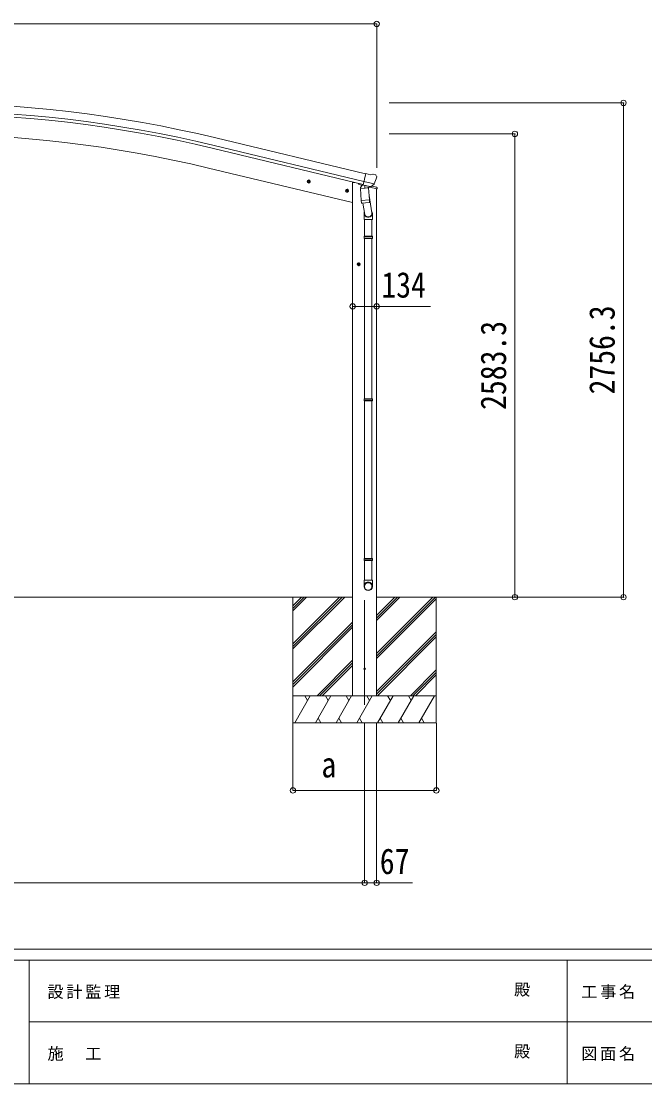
# Model space of a CAD drawing. Units: millimetres at full size. Extents: x -8385 to 8479, y -5853 to 5787.
# Drawn here: x -3447 to 31, y -5853 to 72 of the extents above; entities that cross this region are included whole.
import ezdxf
from ezdxf.enums import TextEntityAlignment as Align

# ---------------------------------------------------------------- set-up
doc = ezdxf.new("R2010")
doc.units = ezdxf.units.MM
doc.header["$LTSCALE"] = 30
doc.header["$PDMODE"] = 32
doc.header["$PDSIZE"] = 30
for name, color, linetype, lineweight in [('0-0_0', 7, 'Continuous', 9), ('0-1_本体', 4, 'Continuous', 9), ('0-2_部品', 7, 'Continuous', 9), ('0-8_PARTS2', 2, 'Continuous', 9), ('0-A_寸法', 6, 'Continuous', 9), ('F-0_240', 7, 'Continuous', 9)]:
    doc.layers.add(name, color=color, linetype=linetype, lineweight=lineweight)
doc.styles.add('ＭＳ ゴシック', font='')
doc.styles.get('ＭＳ ゴシック').set_extended_font_data('MS Gothic')

msp = doc.modelspace()

# ---------------------------------------------------------------- linework, layer by layer
at = {"layer": '0-0_0'}
for p, q in [((-6426.57, -3139.41), (-1598.95, -3139.41)), ((-1931.95, -3139.41), (-1931.95, -3839.41)), ((-1931.95, -3400.14), (-1671.22, -3139.41)), ((-1931.95, -3414.28), (-1657.08, -3139.41)), ((-1931.95, -3428.43), (-1642.94, -3139.41)), ((-1931.95, -3216.3), (-1855.07, -3139.41)), ((-1931.95, -3202.15), (-1869.21, -3139.41)), ((-1931.95, -3188.01), (-1883.35, -3139.41)), ((-1464.95, -3139.41), (-1043.79, -3139.41)), ((-1464.95, -3453.64), (-1150.72, -3139.41)), ((-1464.95, -3467.78), (-1136.58, -3139.41)), ((-1464.95, -3269.8), (-1334.57, -3139.41)), ((-1464.95, -3255.65), (-1348.71, -3139.41)), ((-1464.95, -3241.51), (-1362.86, -3139.41)), ((-1131.95, -3139.41), (-1131.95, -3839.41)), ((-1464.95, -3481.93), (-1131.95, -3148.93)), ((-1931.95, -3612.27), (-1598.95, -3279.28)), ((-1931.95, -3626.42), (-1598.95, -3293.42)), ((-1931.95, -3640.56), (-1598.95, -3307.56)), ((-1464.95, -3665.77), (-1131.95, -3332.78)), ((-1464.95, -3679.91), (-1131.95, -3346.92)), ((-1460.31, -3689.41), (-1131.95, -3361.06)), ((-1796.96, -3689.41), (-1598.95, -3491.41)), ((-1782.82, -3689.41), (-1598.95, -3505.55)), ((-1768.68, -3689.41), (-1598.95, -3519.69)), ((-1276.46, -3689.41), (-1131.95, -3544.91)), ((-1262.32, -3689.41), (-1131.95, -3559.05)), ((-1248.18, -3689.41), (-1131.95, -3573.19)), ((-1131.95, -3689.41), (-1931.95, -3689.41)), ((-1921.66, -3839.41), (-1835.06, -3689.41)), ((-1850.06, -3715.4), (-1865.06, -3689.41)), ((-1806.19, -3839.41), (-1719.59, -3689.41)), ((-1734.59, -3715.4), (-1749.59, -3689.41)), ((-1690.72, -3839.41), (-1604.12, -3689.41)), ((-1619.12, -3715.4), (-1634.12, -3689.41)), ((-1598.95, -3689.41), (-1464.95, -3689.41)), ((-1575.25, -3839.41), (-1488.65, -3689.41)), ((-1503.65, -3715.4), (-1518.65, -3689.41)), ((-1459.78, -3839.41), (-1373.18, -3689.41)), ((-1388.18, -3715.4), (-1403.18, -3689.41)), ((-1344.31, -3839.41), (-1257.71, -3689.41)), ((-1287.71, -3689.41), (-1272.71, -3715.4)), ((-1228.84, -3839.41), (-1142.24, -3689.41)), ((-1931.95, -3839.41), (-1131.95, -3839.41)), ((-1791.2, -3813.44), (-1776.2, -3839.41)), ((-1675.72, -3813.43), (-1660.73, -3839.41)), ((-1560.25, -3813.43), (-1545.26, -3839.41)), ((-1444.79, -3813.44), (-1429.79, -3839.41)), ((-1329.32, -3813.44), (-1314.32, -3839.41)), ((-1213.84, -3813.44), (-1198.85, -3839.41))]:
    msp.add_line(p, q, dxfattribs=at)
at = {"layer": '0-1_本体'}
for p, q in [((-1525.89, -779.16), (-2361.6, -578.52)), ((-1539.9, -837.5), (-2375.61, -636.86)), ((-1535.97, -821.14), (-2371.68, -620.5)), ((-1598.95, -939.53), (-2401.99, -746.74)), ((-1598.95, -826.41), (-1598.95, -3689.41)), ((-1598.95, -826.41), (-1586.08, -826.41)), ((-1464.95, -862.69), (-1464.95, -3689.41))]:
    msp.add_line(p, q, dxfattribs=at)
for radius in [7073, 7029.83, 7013, 6900]:
    msp.add_arc((-4012.76, -7456.09), radius, 76.5, 103.5, dxfattribs=at)
at = {"layer": '0-2_部品'}
for p, q in [((-1853.03, -819.32), (-1833.59, -823.98)), ((-1845.44, -814.45), (-1850.61, -819.9)), ((-1845.64, -831.37), (-1840.97, -811.93)), ((-1838.14, -816.21), (-1845.44, -814.45)), ((-1841.18, -828.85), (-1836.01, -823.4)), ((-1836.01, -823.4), (-1838.14, -816.21)), ((-1478.16, -835.37), (-1535.67, -821.57)), ((-1499.17, -783.75), (-1525.1, -777.53)), ((-1499.17, -783.75), (-1485.91, -781.05)), ((-1471.43, -784.24), (-1484.61, -781.08)), ((-1468.33, -786.49), (-1464.47, -792.79)), ((-1464.11, -795.07), (-1464.39, -796.22)), ((-1639.11, -870.67), (-1619.66, -875.34)), ((-1631.52, -865.81), (-1636.69, -871.26)), ((-1631.72, -882.73), (-1627.05, -863.28)), ((-1624.22, -867.56), (-1631.52, -865.81)), ((-1627.26, -880.2), (-1622.09, -874.76)), ((-1622.09, -874.76), (-1624.22, -867.56)), ((-1566.64, -830.99), (-1566.64, -834.24)), ((-1544.58, -843.48), (-1562.81, -839.1)), ((-1555.24, -860.93), (-1509.55, -857.73)), ((-1550.57, -927.76), (-1555.24, -860.93)), ((-1540.82, -839.16), (-1554.14, -854.48)), ((-1554.14, -854.48), (-1553.69, -860.82)), ((-1539.88, -839.09), (-1540.82, -839.16)), ((-1536.8, -841.57), (-1538.33, -841.2)), ((-1500.09, -850.38), (-1536.8, -841.57)), ((-1530.84, -843.39), (-1529.82, -858)), ((-1502.63, -852.39), (-1528.45, -858.82)), ((-1511.33, -854.55), (-1511.1, -857.84)), ((-1509.55, -857.73), (-1504.88, -924.57)), ((-1497.72, -850.85), (-1505.25, -849.05)), ((-1462.09, -863.29), (-1505.01, -852.98)), ((-1501.93, -850.6), (-1501.88, -851.35)), ((-1498.56, -850.74), (-1500.09, -850.38)), ((-1495.02, -850.28), (-1478.64, -835.79)), ((-1491.32, -847.01), (-1464.39, -853.48)), ((-1462.09, -856.39), (-1462.09, -863.29)), ((-1550.57, -927.76), (-1504.88, -924.57)), ((-1550.55, -927.76), (-1549.67, -940.46)), ((-1505.86, -939.17), (-1547.56, -942.09)), ((-1542.13, -941.71), (-1531.4, -1005.3)), ((-1506.61, -899.8), (-1490.7, -995.97)), ((-1504.02, -937.04), (-1504.89, -924.57)), ((-1504.41, -938.39), (-1504.41, -938.39)), ((-1534.55, -998.48), (-1534.55, -1033.13)), ((-1488.55, -1033.13), (-1488.55, -998.78)), ((-1534.55, -1033.13), (-1488.55, -1033.13)), ((-1532.55, -1033.13), (-1532.55, -1127.13)), ((-1490.55, -1033.13), (-1490.55, -1127.13)), ((-1534.55, -1129.13), (-1533.55, -1127.13)), ((-1534.55, -1129.13), (-1488.55, -1129.13)), ((-1534.55, -1129.13), (-1534.55, -1137.13)), ((-1534.55, -1137.13), (-1488.55, -1137.13)), ((-1534.55, -1137.13), (-1533.55, -1139.13)), ((-1533.55, -1127.13), (-1489.55, -1127.13)), ((-1533.55, -1139.13), (-1489.55, -1139.13)), ((-1532.55, -1139.13), (-1532.55, -2033.47)), ((-1490.55, -1139.13), (-1490.55, -2033.47)), ((-1488.55, -1129.13), (-1489.55, -1127.13)), ((-1574.75, -1283), (-1554.75, -1283)), ((-1568.51, -1276.5), (-1572.26, -1283)), ((-1561, -1276.5), (-1568.51, -1276.5)), ((-1564.75, -1293), (-1564.75, -1273)), ((-1557.25, -1283), (-1561, -1276.5)), ((-1561, -1289.5), (-1557.25, -1283)), ((-1534.55, -2035.47), (-1533.55, -2033.47)), ((-1534.55, -2035.47), (-1488.55, -2035.47)), ((-1534.55, -2035.47), (-1534.55, -2043.47)), ((-1534.55, -2043.47), (-1488.55, -2043.47)), ((-1534.55, -2043.47), (-1533.55, -2045.47)), ((-1533.55, -2033.47), (-1489.55, -2033.47)), ((-1533.55, -2045.47), (-1489.55, -2045.47)), ((-1532.55, -2045.47), (-1532.55, -2923.51)), ((-1490.55, -2045.47), (-1490.55, -2923.51)), ((-1488.55, -2035.47), (-1489.55, -2033.47)), ((-1534.55, -2925.51), (-1533.55, -2923.51)), ((-1534.55, -2925.51), (-1488.55, -2925.51)), ((-1534.55, -2925.51), (-1534.55, -2933.51)), ((-1534.55, -2933.51), (-1488.55, -2933.51)), ((-1534.55, -2933.51), (-1533.55, -2935.51)), ((-1533.55, -2923.51), (-1489.55, -2923.51)), ((-1533.55, -2935.51), (-1489.55, -2935.51)), ((-1532.55, -2935.51), (-1532.55, -3045.51)), ((-1490.55, -2935.51), (-1490.55, -3045.51)), ((-1488.55, -2925.51), (-1489.55, -2923.51)), ((-1534.55, -3079.65), (-1534.55, -3045.51)), ((-1534.55, -3045.51), (-1488.55, -3045.51)), ((-1488.55, -3079.65), (-1488.55, -3045.51))]:
    msp.add_line(p, q, dxfattribs=at)
for points in [[(-1850.61, -819.9), (-1848.48, -827.09), (-1841.18, -828.85)], [(-1530.53, -842.98), (-1540.25, -840.64), (-1525.1, -777.53)], [(-1636.69, -871.26), (-1634.55, -878.45), (-1627.26, -880.2)], [(-1530.53, -842.98), (-1530.29, -843.13), (-1505.52, -849.07), (-1505.25, -849.05)], [(-1477.89, -834.8), (-1478.48, -835.64), (-1478.64, -835.79)], [(-1488.55, -1129.13), (-1488.55, -1137.13), (-1489.55, -1139.13)], [(-1572.26, -1283), (-1568.51, -1289.5), (-1561, -1289.5)], [(-1488.55, -2035.47), (-1488.55, -2043.47), (-1489.55, -2045.47)], [(-1488.55, -2925.51), (-1488.55, -2933.51), (-1489.55, -2935.51)]]:
    msp.add_lwpolyline(points, dxfattribs=at)
for centre, radius in [((-1843.31, -821.65), 8.5), ((-1843.31, -821.65), 7.7), ((-1843.31, -821.65), 6.5), ((-1629.39, -873.01), 8.5), ((-1629.39, -873.01), 7.7), ((-1629.39, -873.01), 6.5), ((-1564.75, -1283), 8.5), ((-1564.75, -1283), 7.7), ((-1564.75, -1283), 6.5)]:
    msp.add_circle(centre, radius, dxfattribs=at)
at = {"layer": '0-2_部品', "color": 4}
msp.add_circle((-1531.55, -3539.41), 5, dxfattribs=at)
at = {"layer": '0-2_部品'}
for centre, radius, start, end in [((-1485.31, -783.99), 3, 76.5, 101.5), ((-1661.19, -748.97), 202.4, 334.90875, 346.5), ((-1472.59, -789.1), 5, 31.5, 76.5), ((-1561.64, -834.24), 5, 180, 256.5), ((-1538.21, -840.71), 0.5, 221.23754, 256.5), ((-1531.44, -843.47), 0.604, 7.79405, 79.40158), ((-1528.8, -857.85), 1.03, 188.03431, 289.96103), ((-1502.88, -851.42), 1, 284, 4), ((-1501.43, -850.57), 0.5, 76.5, 184), ((-1498.45, -850.26), 0.5, 256.5, 291.76246), ((-1465.09, -856.39), 3, 0, 76.5), ((-1547.7, -940.09), 2, 190.53157, 274), ((-1506, -937.18), 2, 274, 322.59038), ((-1505.96, -937.21), 1.95, 322.52234, 4.95983), ((-1518.55, -998.78), 30, 0, 2.54858)]:
    msp.add_arc(centre, radius, start, end, dxfattribs=at)
for centre, major_axis, ratio, start_param, end_param in [((-1467.03, -794.35), (1.57, -2.57), 0.99628, 0.7835347, 1.5707963), ((-1497.03, -847.93), (0.73, -2.92), 0.997631, 5.8041905, 5.8929484), ((-1497.06, -847.8), (-2.63, 3.16), 0.650902, 2.1145521, 2.1873627), ((-1497, -848.03), (0.73, -2.92), 0.997631, 5.965759, 6.7621801), ((-1511.55, -998.48), (-23, 0), 0.996195, 6.0000678, 10.0103449), ((-1511.55, -998.48), (-21, 0), 0.996195, 0.3319459, 3.3482706), ((-1511.55, -3077.91), (23, 0), 0.996195, 6.2831853, 9.424778), ((-1511.55, -3079.65), (23, 0), 0.996195, 6.2831853, 9.424778), ((-1511.55, -3079.65), (0, -23.43), 0.981806, 4.712389, 7.8539816)]:
    msp.add_ellipse(centre, major_axis=major_axis, ratio=ratio, start_param=start_param, end_param=end_param, dxfattribs=at)
msp.add_ellipse((-1511.55, -3079.65), major_axis=(-21, 0), ratio=0.996195, dxfattribs=at)
at = {"layer": '0-8_PARTS2', "color": 6}
msp.add_line((-6561.07, 56.99), (-1464.05, 56.99), dxfattribs=at)
at = {"layer": '0-8_PARTS2'}
msp.add_line((-1531.55, -3740.35), (-1531.55, -3156.4), dxfattribs=at)
at = {"layer": '0-A_寸法'}
for p, q in [((-1464.05, 56.99), (-1464.05, -745.35)), ((-87.47, -383.09), (-1393.9, -383.09)), ((-87.47, -3139.41), (-87.47, -383.09)), ((-693.45, -556.09), (-1393.9, -556.09)), ((-693.45, -3139.41), (-693.45, -556.09)), ((-1598.55, -1518.17), (-1464.55, -1518.17)), ((-1464.55, -1518.17), (-1164.55, -1518.17)), ((-693.45, -3139.41), (-1087.7, -3139.41)), ((-87.47, -3139.41), (-693.45, -3139.41)), ((-1931.55, -4217.32), (-1931.55, -3842.91)), ((-1531.55, -4732.3), (-1531.55, -3842.91)), ((-1464.55, -4732.3), (-1464.55, -3842.91)), ((-1131.55, -4217.32), (-1131.55, -3842.91)), ((-1131.55, -4217.32), (-1931.55, -4217.32)), ((-6493.57, -4732.3), (-1531.55, -4732.3)), ((-1531.55, -4732.3), (-1464.55, -4732.3)), ((-1464.55, -4732.3), (-1264.55, -4732.3))]:
    msp.add_line(p, q, dxfattribs=at)
for p in [(-1464.05, 56.99), (-87.47, -383.09), (-693.45, -556.09), (-1598.55, -1518.17), (-1464.55, -1518.17), (-693.45, -3139.41), (-87.47, -3139.41), (-1931.55, -4217.32), (-1131.55, -4217.32), (-1531.55, -4732.3), (-1464.55, -4732.3)]:
    msp.add_point(p, dxfattribs=at)
at = {"layer": 'F-0_240', "color": 5}
for p, q in [((-8385.45, -5102.66), (8054.55, -5102.66)), ((-8385.45, -5162.66), (5387.79, -5162.66)), ((-3402.21, -5162.66), (-3402.21, -5852.66)), ((-402.21, -5162.66), (-402.21, -5852.66)), ((-3402.21, -5507.66), (2747.79, -5507.66)), ((-8385.45, -5852.66), (8054.55, -5852.66))]:
    msp.add_line(p, q, dxfattribs=at)

# ---------------------------------------------------------------- texts
at = {"layer": '0-A_寸法', "color": 7, "style": 'ＭＳ ゴシック', "width": 0.85}
for s, p in [('134', (-1438.3, -1512.17)), ('a', (-1772.8, -4187.32)), ('67', (-1447.05, -4726.3))]:
    msp.add_text(s, height=143, dxfattribs=at).set_placement(p, align=Align.BOTTOM_LEFT)
for s, p in [('2756.3', (-93.47, -2008.75)), ('2583.3', (-699.45, -2095.25))]:
    msp.add_text(s, height=143, rotation=90, dxfattribs=at).set_placement(p, align=Align.BOTTOM_LEFT)
at = {"layer": 'F-0_240', "style": 'ＭＳ ゴシック'}
for p in [(-697.92, -5380.16), (-697.92, -5725.16)]:
    msp.add_text('殿', height=65.98, dxfattribs=at).set_placement(p, align=Align.BOTTOM_LEFT)
at = {"layer": 'F-0_240', "char_height": 65.98, "attachment_point": 7, "style": 'ＭＳ ゴシック'}
for s, insert in [('\\T1.17;設計監理', (-3300.89, -5380.16)), ('\\T1.17;工事名', (-323.11, -5380.16)), ('\\T1.17;施\u3000工', (-3300.89, -5725.16)), ('\\T1.17;図面名', (-323.11, -5725.16))]:
    msp.add_mtext(s, dxfattribs=dict(at, insert=insert))

doc.saveas('drawing.dxf')
